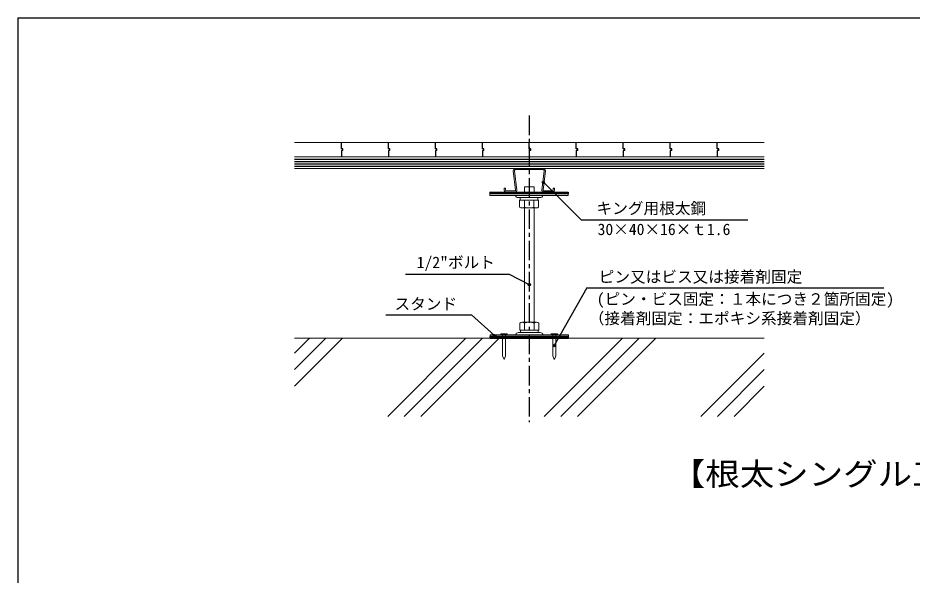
# Model space of a CAD drawing. Units: millimetres, scale not verified. Extents: x -1033 to 1029, y -737 to 700.
# Drawn here: x -1033 to 109, y -13 to 700 of the extents above; entities that cross this region are included whole.
import ezdxf
from ezdxf.enums import TextEntityAlignment as Align

# ---------------------------------------------------------------- set-up
doc = ezdxf.new("R2010")
doc.units = ezdxf.units.MM
doc.header["$LTSCALE"] = 5
doc.header["$PDMODE"] = 32
doc.header["$PDSIZE"] = 3
doc.linetypes.add('CHAIN1', pattern=[8, 5, -1, 1, -1])
for name, color, linetype in [('0-0_中心線', 4, 'CHAIN1'), ('0-2_太線１', 3, 'Continuous'), ('0-4_細線', 4, 'Continuous'), ('0-6_文字', 7, 'Continuous'), ('F-1_中線', 7, 'Continuous')]:
    doc.layers.add(name, color=color, linetype=linetype)
doc.layers.add('0-1_中線', color=7, linetype='Continuous', lineweight=18)
doc.styles.add('ＭＳ ゴシック', font='')
doc.styles.get('ＭＳ ゴシック').set_extended_font_data('MS Gothic')

msp = doc.modelspace()

# ---------------------------------------------------------------- linework, layer by layer
at = {"layer": '0-0_中心線'}
msp.add_line((-380.012, 575.119), (-380.012, 183.268), dxfattribs=at)
at = {"layer": '0-1_中線'}
for p, q in [((-680.012, 540.519), (-80.012, 540.519)), ((-680.012, 522.519), (-80.012, 522.519)), ((-680.012, 507.519), (-80.012, 507.519)), ((-400.496, 504.388), (-397.548, 479.613)), ((-398.907, 504.577), (-395.959, 479.802)), ((-397.715, 507.519), (-362.309, 507.519)), ((-397.715, 505.919), (-380.012, 505.919)), ((-362.309, 505.919), (-380.012, 505.919)), ((-361.117, 504.577), (-364.065, 479.802)), ((-359.529, 504.388), (-362.476, 479.613)), ((-412.029, 482.119), (-410.429, 482.119)), ((-412.029, 479.519), (-412.029, 482.119)), ((-410.429, 482.119), (-410.429, 479.519)), ((-374.012, 483.928), (-386.012, 483.928)), ((-386.012, 477.119), (-386.012, 483.928)), ((-374.012, 477.119), (-374.012, 483.928)), ((-349.595, 482.119), (-349.595, 479.519)), ((-347.995, 482.119), (-349.595, 482.119)), ((-347.995, 482.119), (-347.995, 479.519)), ((-430.325, 475.119), (-330.325, 475.119)), ((-409.629, 478.719), (-398.343, 478.719)), ((-409.629, 477.119), (-398.343, 477.119)), ((-394.325, 470.119), (-380.325, 470.119)), ((-391.675, 469.619), (-391.675, 467.419)), ((-391.175, 470.119), (-369.475, 470.119)), ((-366.325, 470.119), (-380.325, 470.119)), ((-368.975, 469.619), (-368.975, 467.419)), ((-350.395, 478.719), (-361.682, 478.719)), ((-361.682, 477.119), (-350.395, 477.119)), ((-330.325, 475.119), (-330.325, 472.819)), ((-392.45, 466.919), (-392.45, 457.856)), ((-368.201, 466.919), (-392.45, 466.919)), ((-391.175, 466.919), (-369.475, 466.919)), ((-370.325, 466.919), (-390.325, 466.919)), ((-371.232, 456.919), (-389.419, 456.919)), ((-386.388, 457.856), (-386.388, 466.919)), ((-386.012, 456.919), (-386.012, 310.719)), ((-374.263, 457.856), (-374.263, 466.919)), ((-374.012, 456.919), (-374.012, 310.719)), ((-368.201, 457.856), (-368.201, 466.919)), ((-392.136, 309.781), (-392.136, 300.719)), ((-389.105, 310.719), (-370.919, 310.719)), ((-386.074, 309.781), (-386.074, 300.719)), ((-373.95, 309.781), (-373.95, 300.719)), ((-367.888, 300.719), (-367.888, 309.781)), ((-394.012, 297.519), (-380.012, 297.519)), ((-394.012, 297.519), (-380.012, 297.519)), ((-392.136, 300.719), (-367.888, 300.719)), ((-391.362, 298.019), (-391.362, 300.219)), ((-369.162, 300.719), (-390.862, 300.719)), ((-369.162, 297.519), (-390.862, 297.519)), ((-390.012, 300.719), (-370.012, 300.719)), ((-366.012, 297.519), (-380.012, 297.519)), ((-366.012, 297.519), (-380.012, 297.519)), ((-368.662, 298.019), (-368.662, 300.219)), ((-680.012, 290.519), (-80.012, 290.519)), ((-660.925, 290.519), (-680.012, 271.431)), ((-618.498, 290.519), (-680.012, 229.005)), ((-639.712, 290.519), (-680.012, 250.218)), ((-460.925, 290.519), (-560.925, 190.519)), ((-439.712, 290.519), (-539.712, 190.519)), ((-418.498, 290.519), (-518.498, 190.519)), ((-430.012, 294.819), (-430.012, 292.519)), ((-330.012, 294.819), (-430.012, 294.819)), ((-430.012, 294.819), (-430.012, 292.519)), ((-330.012, 294.819), (-430.012, 294.819)), ((-430.012, 292.519), (-330.012, 292.519)), ((-430.012, 292.519), (-330.012, 292.519)), ((-416.223, 295.819), (-416.223, 294.819)), ((-414.073, 293.819), (-414.073, 267.819)), ((-410.373, 293.819), (-410.373, 267.819)), ((-260.925, 290.519), (-360.925, 190.519)), ((-352.083, 295.819), (-352.083, 294.819)), ((-349.933, 293.819), (-349.933, 267.819)), ((-346.233, 293.819), (-346.233, 267.819)), ((-239.712, 290.519), (-339.712, 190.519)), ((-330.012, 292.519), (-330.012, 294.819)), ((-330.012, 292.519), (-330.012, 294.819)), ((-218.498, 290.519), (-318.498, 190.519)), ((-412.317, 263.072), (-414.073, 267.819)), ((-412.13, 263.072), (-410.373, 267.819)), ((-348.177, 263.072), (-349.933, 267.819)), ((-347.99, 263.072), (-346.233, 267.819)), ((-80.012, 271.431), (-160.925, 190.519)), ((-80.012, 250.218), (-139.712, 190.519)), ((-80.012, 229.005), (-118.498, 190.519))]:
    msp.add_line(p, q, dxfattribs=at)
for points in [[(-330.325, 472.819), (-430.325, 472.819), (-430.325, 475.119)], [(-416.223, 295.819), (-408.223, 295.819), (-408.223, 294.819), (-412.223, 294.819), (-416.223, 294.819)], [(-352.083, 295.819), (-344.083, 295.819), (-344.083, 294.819), (-348.083, 294.819), (-352.083, 294.819)]]:
    msp.add_lwpolyline(points, dxfattribs=at)
for centre, radius, start, end in [((-397.715, 504.719), 2.8, 90, 185.86746), ((-397.715, 504.719), 1.2, 90, 185.86746), ((-362.309, 504.719), 2.8, 354.13252, 90), ((-362.309, 504.719), 1.2, 354.13252, 90), ((-398.343, 479.519), 2.4, 270, 6.78503), ((-361.682, 479.519), 2.4, 173.21495, 270), ((-409.629, 479.519), 2.4, 180, 270), ((-409.629, 479.519), 0.8, 180, 270), ((-398.343, 479.519), 0.8, 270, 6.78503), ((-394.325, 473.737), 3.619, 194.70476, 270), ((-391.175, 469.619), 0.5, 90, 180), ((-369.475, 469.619), 0.5, 0, 90), ((-366.325, 473.737), 3.619, 270, 345.29523), ((-361.682, 479.519), 0.8, 173.21495, 270), ((-350.395, 479.519), 2.4, 270, 0), ((-350.395, 479.519), 0.8, 270, 0), ((-389.419, 462.286), 5.367, 235.61575, 304.38425), ((-391.175, 467.419), 0.5, 180, 270), ((-380.325, 476.981), 20.062, 252.41205, 287.58795), ((-371.232, 462.286), 5.367, 235.61575, 304.38425), ((-369.475, 467.419), 0.5, 270, 0), ((-389.105, 305.351), 5.367, 55.61575, 124.38425), ((-380.012, 290.656), 20.062, 72.41205, 107.58795), ((-370.919, 305.351), 5.367, 55.61575, 124.38425), ((-394.012, 293.9), 3.619, 90, 165.29524), ((-394.012, 293.9), 3.619, 90, 165.29524), ((-390.862, 300.219), 0.5, 90, 180), ((-390.862, 298.019), 0.5, 180, 270), ((-369.162, 300.219), 0.5, 0, 90), ((-369.162, 298.019), 0.5, 270, 0), ((-366.012, 293.9), 3.619, 14.70477, 90), ((-366.012, 293.9), 3.619, 14.70477, 90), ((-415.073, 293.819), 1, 0, 90), ((-409.373, 293.819), 1, 90, 180), ((-350.933, 293.819), 1, 0, 90), ((-345.233, 293.819), 1, 90, 180)]:
    msp.add_arc(centre, radius, start, end, dxfattribs=at)
at = {"layer": '0-2_太線１'}
for p, q in [((-680.012, 519.519), (-80.012, 519.519)), ((-680.012, 516.519), (-80.012, 516.519)), ((-680.012, 513.519), (-80.012, 513.519)), ((-680.012, 510.519), (-80.012, 510.519)), ((-430.325, 477.119), (-430.325, 475.119)), ((-429.387, 477.119), (-430.325, 476.18)), ((-427.973, 477.119), (-429.973, 475.119)), ((-426.558, 477.119), (-428.558, 475.119)), ((-425.144, 477.119), (-427.144, 475.119)), ((-423.73, 477.119), (-425.73, 475.119)), ((-422.316, 477.119), (-424.316, 475.119)), ((-420.901, 477.119), (-422.901, 475.119)), ((-419.487, 477.119), (-421.487, 475.119)), ((-418.073, 477.119), (-420.073, 475.119)), ((-416.659, 477.119), (-418.659, 475.119)), ((-415.245, 477.119), (-417.245, 475.119)), ((-413.83, 477.119), (-415.83, 475.119)), ((-412.416, 477.119), (-414.416, 475.119)), ((-411.002, 477.119), (-413.002, 475.119)), ((-409.588, 477.119), (-411.588, 475.119)), ((-408.174, 477.119), (-410.174, 475.119)), ((-409.942, 477.119), (-398.656, 477.119)), ((-409.942, 477.119), (-398.656, 477.119)), ((-406.759, 477.119), (-408.759, 475.119)), ((-405.345, 477.119), (-407.345, 475.119)), ((-403.931, 477.119), (-405.931, 475.119)), ((-402.517, 477.119), (-404.517, 475.119)), ((-401.102, 477.119), (-403.102, 475.119)), ((-399.688, 477.119), (-401.688, 475.119)), ((-398.274, 477.119), (-400.274, 475.119)), ((-396.86, 477.119), (-398.86, 475.119)), ((-395.446, 477.119), (-397.446, 475.119)), ((-394.031, 477.119), (-396.031, 475.119)), ((-392.617, 477.119), (-394.617, 475.119)), ((-391.203, 477.119), (-393.203, 475.119)), ((-389.789, 477.119), (-391.789, 475.119)), ((-388.375, 477.119), (-390.375, 475.119)), ((-386.96, 477.119), (-388.96, 475.119)), ((-385.546, 477.119), (-387.546, 475.119)), ((-384.132, 477.119), (-386.132, 475.119)), ((-382.718, 477.119), (-384.718, 475.119)), ((-381.303, 477.119), (-383.303, 475.119)), ((-379.889, 477.119), (-381.889, 475.119)), ((-378.475, 477.119), (-380.475, 475.119)), ((-377.061, 477.119), (-379.061, 475.119)), ((-375.647, 477.119), (-377.647, 475.119)), ((-374.232, 477.119), (-376.232, 475.119)), ((-372.818, 477.119), (-374.818, 475.119)), ((-371.404, 477.119), (-373.404, 475.119)), ((-369.99, 477.119), (-371.99, 475.119)), ((-368.576, 477.119), (-370.576, 475.119)), ((-367.161, 477.119), (-369.161, 475.119)), ((-365.747, 477.119), (-367.747, 475.119)), ((-364.333, 477.119), (-366.333, 475.119)), ((-362.919, 477.119), (-364.919, 475.119)), ((-361.504, 477.119), (-363.504, 475.119)), ((-360.09, 477.119), (-362.09, 475.119)), ((-350.709, 477.119), (-361.995, 477.119)), ((-358.676, 477.119), (-360.676, 475.119)), ((-357.262, 477.119), (-359.262, 475.119)), ((-355.848, 477.119), (-357.848, 475.119)), ((-354.433, 477.119), (-356.433, 475.119)), ((-353.019, 477.119), (-355.019, 475.119)), ((-351.605, 477.119), (-353.605, 475.119)), ((-350.191, 477.119), (-352.191, 475.119)), ((-348.777, 477.119), (-350.777, 475.119)), ((-347.362, 477.119), (-349.362, 475.119)), ((-345.948, 477.119), (-347.948, 475.119)), ((-344.534, 477.119), (-346.534, 475.119)), ((-343.12, 477.119), (-345.12, 475.119)), ((-341.705, 477.119), (-343.705, 475.119)), ((-340.291, 477.119), (-342.291, 475.119)), ((-338.877, 477.119), (-340.877, 475.119)), ((-337.463, 477.119), (-339.463, 475.119)), ((-336.049, 477.119), (-338.049, 475.119)), ((-334.634, 477.119), (-336.634, 475.119)), ((-333.22, 477.119), (-335.22, 475.119)), ((-331.806, 477.119), (-333.806, 475.119)), ((-330.392, 477.119), (-332.392, 475.119)), ((-330.325, 475.771), (-330.978, 475.119)), ((-430.012, 290.519), (-430.012, 292.519)), ((-430.012, 290.519), (-430.012, 292.519)), ((-330.012, 292.519), (-430.012, 292.519)), ((-429.073, 290.519), (-430.012, 291.457)), ((-429.073, 290.519), (-430.012, 291.457)), ((-430.012, 290.519), (-330.012, 290.519)), ((-430.012, 290.519), (-330.012, 290.519)), ((-427.659, 290.519), (-429.659, 292.519)), ((-427.659, 290.519), (-429.659, 292.519)), ((-426.245, 290.519), (-428.245, 292.519)), ((-426.245, 290.519), (-428.245, 292.519)), ((-424.831, 290.519), (-426.831, 292.519)), ((-424.831, 290.519), (-426.831, 292.519)), ((-423.417, 290.519), (-425.417, 292.519)), ((-423.417, 290.519), (-425.417, 292.519)), ((-422.002, 290.519), (-424.002, 292.519)), ((-422.002, 290.519), (-424.002, 292.519)), ((-420.588, 290.519), (-422.588, 292.519)), ((-420.588, 290.519), (-422.588, 292.519)), ((-419.174, 290.519), (-421.174, 292.519)), ((-419.174, 290.519), (-421.174, 292.519)), ((-417.76, 290.519), (-419.76, 292.519)), ((-417.76, 290.519), (-419.76, 292.519)), ((-416.345, 290.519), (-418.345, 292.519)), ((-416.345, 290.519), (-418.345, 292.519)), ((-414.931, 290.519), (-416.931, 292.519)), ((-414.931, 290.519), (-416.931, 292.519)), ((-413.517, 290.519), (-415.517, 292.519)), ((-413.517, 290.519), (-415.517, 292.519)), ((-412.103, 290.519), (-414.103, 292.519)), ((-412.103, 290.519), (-414.103, 292.519)), ((-410.689, 290.519), (-412.689, 292.519)), ((-410.689, 290.519), (-412.689, 292.519)), ((-409.274, 290.519), (-411.274, 292.519)), ((-409.274, 290.519), (-411.274, 292.519)), ((-407.86, 290.519), (-409.86, 292.519)), ((-407.86, 290.519), (-409.86, 292.519)), ((-409.629, 290.519), (-398.342, 290.519)), ((-409.629, 290.519), (-398.342, 290.519)), ((-409.629, 290.519), (-398.342, 290.519)), ((-409.629, 290.519), (-398.342, 290.519)), ((-406.446, 290.519), (-408.446, 292.519)), ((-406.446, 290.519), (-408.446, 292.519)), ((-405.032, 290.519), (-407.032, 292.519)), ((-405.032, 290.519), (-407.032, 292.519)), ((-403.618, 290.519), (-405.618, 292.519)), ((-403.618, 290.519), (-405.618, 292.519)), ((-402.203, 290.519), (-404.203, 292.519)), ((-402.203, 290.519), (-404.203, 292.519)), ((-400.789, 290.519), (-402.789, 292.519)), ((-400.789, 290.519), (-402.789, 292.519)), ((-399.375, 290.519), (-401.375, 292.519)), ((-399.375, 290.519), (-401.375, 292.519)), ((-397.961, 290.519), (-399.961, 292.519)), ((-397.961, 290.519), (-399.961, 292.519)), ((-396.546, 290.519), (-398.546, 292.519)), ((-396.546, 290.519), (-398.546, 292.519)), ((-395.132, 290.519), (-397.132, 292.519)), ((-395.132, 290.519), (-397.132, 292.519)), ((-393.718, 290.519), (-395.718, 292.519)), ((-393.718, 290.519), (-395.718, 292.519)), ((-392.304, 290.519), (-394.304, 292.519)), ((-392.304, 290.519), (-394.304, 292.519)), ((-390.89, 290.519), (-392.89, 292.519)), ((-390.89, 290.519), (-392.89, 292.519)), ((-389.475, 290.519), (-391.475, 292.519)), ((-389.475, 290.519), (-391.475, 292.519)), ((-388.061, 290.519), (-390.061, 292.519)), ((-388.061, 290.519), (-390.061, 292.519)), ((-386.647, 290.519), (-388.647, 292.519)), ((-386.647, 290.519), (-388.647, 292.519)), ((-385.233, 290.519), (-387.233, 292.519)), ((-385.233, 290.519), (-387.233, 292.519)), ((-383.819, 290.519), (-385.819, 292.519)), ((-383.819, 290.519), (-385.819, 292.519)), ((-382.404, 290.519), (-384.404, 292.519)), ((-382.404, 290.519), (-384.404, 292.519)), ((-380.99, 290.519), (-382.99, 292.519)), ((-380.99, 290.519), (-382.99, 292.519)), ((-379.576, 290.519), (-381.576, 292.519)), ((-379.576, 290.519), (-381.576, 292.519)), ((-378.162, 290.519), (-380.162, 292.519)), ((-378.162, 290.519), (-380.162, 292.519)), ((-376.747, 290.519), (-378.747, 292.519)), ((-376.747, 290.519), (-378.747, 292.519)), ((-375.333, 290.519), (-377.333, 292.519)), ((-375.333, 290.519), (-377.333, 292.519)), ((-373.919, 290.519), (-375.919, 292.519)), ((-373.919, 290.519), (-375.919, 292.519)), ((-372.505, 290.519), (-374.505, 292.519)), ((-372.505, 290.519), (-374.505, 292.519)), ((-371.091, 290.519), (-373.091, 292.519)), ((-371.091, 290.519), (-373.091, 292.519)), ((-369.676, 290.519), (-371.676, 292.519)), ((-369.676, 290.519), (-371.676, 292.519)), ((-368.262, 290.519), (-370.262, 292.519)), ((-368.262, 290.519), (-370.262, 292.519)), ((-366.848, 290.519), (-368.848, 292.519)), ((-366.848, 290.519), (-368.848, 292.519)), ((-365.434, 290.519), (-367.434, 292.519)), ((-365.434, 290.519), (-367.434, 292.519)), ((-364.02, 290.519), (-366.02, 292.519)), ((-364.02, 290.519), (-366.02, 292.519)), ((-362.605, 290.519), (-364.605, 292.519)), ((-362.605, 290.519), (-364.605, 292.519)), ((-361.191, 290.519), (-363.191, 292.519)), ((-361.191, 290.519), (-363.191, 292.519)), ((-359.777, 290.519), (-361.777, 292.519)), ((-359.777, 290.519), (-361.777, 292.519)), ((-350.395, 290.519), (-361.682, 290.519)), ((-350.395, 290.519), (-361.682, 290.519)), ((-358.363, 290.519), (-360.363, 292.519)), ((-358.363, 290.519), (-360.363, 292.519)), ((-356.948, 290.519), (-358.948, 292.519)), ((-356.948, 290.519), (-358.948, 292.519)), ((-355.534, 290.519), (-357.534, 292.519)), ((-355.534, 290.519), (-357.534, 292.519)), ((-354.12, 290.519), (-356.12, 292.519)), ((-354.12, 290.519), (-356.12, 292.519)), ((-352.706, 290.519), (-354.706, 292.519)), ((-352.706, 290.519), (-354.706, 292.519)), ((-351.292, 290.519), (-353.292, 292.519)), ((-351.292, 290.519), (-353.292, 292.519)), ((-349.877, 290.519), (-351.877, 292.519)), ((-349.877, 290.519), (-351.877, 292.519)), ((-348.463, 290.519), (-350.463, 292.519)), ((-348.463, 290.519), (-350.463, 292.519)), ((-347.049, 290.519), (-349.049, 292.519)), ((-347.049, 290.519), (-349.049, 292.519)), ((-345.635, 290.519), (-347.635, 292.519)), ((-345.635, 290.519), (-347.635, 292.519)), ((-344.221, 290.519), (-346.221, 292.519)), ((-344.221, 290.519), (-346.221, 292.519)), ((-342.806, 290.519), (-344.806, 292.519)), ((-342.806, 290.519), (-344.806, 292.519)), ((-341.392, 290.519), (-343.392, 292.519)), ((-341.392, 290.519), (-343.392, 292.519)), ((-339.978, 290.519), (-341.978, 292.519)), ((-339.978, 290.519), (-341.978, 292.519)), ((-338.564, 290.519), (-340.564, 292.519)), ((-338.564, 290.519), (-340.564, 292.519)), ((-337.15, 290.519), (-339.15, 292.519)), ((-337.15, 290.519), (-339.15, 292.519)), ((-335.735, 290.519), (-337.735, 292.519)), ((-335.735, 290.519), (-337.735, 292.519)), ((-334.321, 290.519), (-336.321, 292.519)), ((-334.321, 290.519), (-336.321, 292.519)), ((-332.907, 290.519), (-334.907, 292.519)), ((-332.907, 290.519), (-334.907, 292.519)), ((-331.493, 290.519), (-333.493, 292.519)), ((-331.493, 290.519), (-333.493, 292.519)), ((-330.078, 290.519), (-332.078, 292.519)), ((-330.078, 290.519), (-332.078, 292.519)), ((-330.012, 291.867), (-330.664, 292.519)), ((-330.012, 291.867), (-330.664, 292.519)), ((-330.012, 290.519), (-330.012, 292.519)), ((-330.012, 290.519), (-330.012, 292.519))]:
    msp.add_line(p, q, dxfattribs=at)
for points in [[(-430.325, 477.119), (-330.325, 477.119), (-330.325, 475.119)], [(-350.709, 477.119), (-361.995, 477.119), (-350.709, 477.119)], [(-361.682, 290.519), (-350.395, 290.519), (-361.682, 290.519)], [(-361.682, 290.519), (-350.395, 290.519), (-361.682, 290.519)]]:
    msp.add_lwpolyline(points, dxfattribs=at)
at = {"layer": '0-4_細線'}
for points in [[(-618.012, 530.519), (-618.012, 532.519), (-620.012, 532.519), (-620.012, 540.519)], [(-558.012, 530.519), (-558.012, 532.519), (-560.012, 532.519), (-560.012, 540.519)], [(-498.012, 530.519), (-498.012, 532.519), (-500.012, 532.519), (-500.012, 540.519)], [(-438.012, 530.519), (-438.012, 532.519), (-440.012, 532.519), (-440.012, 540.519)], [(-378.012, 530.519), (-378.012, 532.519), (-380.012, 532.519), (-380.012, 540.519)], [(-318.012, 530.519), (-318.012, 532.519), (-320.012, 532.519), (-320.012, 540.519)], [(-258.012, 530.519), (-258.012, 532.519), (-260.012, 532.519), (-260.012, 540.519)], [(-198.012, 530.519), (-198.012, 532.519), (-200.012, 532.519), (-200.012, 540.519)], [(-138.012, 530.519), (-138.012, 532.519), (-140.012, 532.519), (-140.012, 540.519)], [(-618.012, 530.519), (-620.012, 530.519), (-620.012, 522.519)], [(-558.012, 530.519), (-560.012, 530.519), (-560.012, 522.519)], [(-498.012, 530.519), (-500.012, 530.519), (-500.012, 522.519)], [(-438.012, 530.519), (-440.012, 530.519), (-440.012, 522.519)], [(-378.012, 530.519), (-380.012, 530.519), (-380.012, 522.519)], [(-318.012, 530.519), (-320.012, 530.519), (-320.012, 522.519)], [(-258.012, 530.519), (-260.012, 530.519), (-260.012, 522.519)], [(-198.012, 530.519), (-200.012, 530.519), (-200.012, 522.519)], [(-138.012, 530.519), (-140.012, 530.519), (-140.012, 522.519)]]:
    msp.add_lwpolyline(points, dxfattribs=at)
at = {"layer": '0-6_文字'}
for p, q in [((-362.056, 489.916), (-313.857, 441.717)), ((-313.857, 441.717), (-101.002, 441.717)), ((-538.057, 372.188), (-405.907, 372.188)), ((-405.907, 372.188), (-380.012, 358.875)), ((-306.686, 354.886), (-348.083, 280.888)), ((-306.686, 354.886), (72.731, 354.886))]:
    msp.add_line(p, q, dxfattribs=at)
msp.add_lwpolyline([(-563.38, 320.294), (-453.708, 320.294), (-424.484, 293.669)], dxfattribs=at)
for p in [(-362.056, 489.916), (-380.012, 358.875), (-424.484, 293.669), (-348.083, 280.888)]:
    msp.add_point(p, dxfattribs=at)
at = {"layer": 'F-1_中線'}
for q in [(1029.276, 699.989), (-1033.224, -725.011)]:
    msp.add_line((-1033.224, 699.989), q, dxfattribs=at)

# ---------------------------------------------------------------- texts
at = {"layer": '0-6_文字', "style": 'ＭＳ ゴシック'}
for s, p in [('キング用根太鋼', (-294.205, 444.819)), ('30×40×16×ｔ1.6', (-292.815, 417.903)), ('1/2"ボルト', (-523.859, 375.66)), ('ピン又はビス又は接着剤固定', (-291.397, 357.195)), ('スタンド', (-552.241, 322.494)), ('(ピン・ビス固定：１本につき２箇所固定)', (-293.912, 328.792)), ('（接着剤固定：エポキシ系接着剤固定）', (-304.102, 304.148))]:
    msp.add_text(s, height=14.66, dxfattribs=at).set_placement(p, align=Align.BOTTOM_LEFT)
at = {"layer": '0-6_文字', "style": 'ＭＳ ゴシック', "width": 1.1}
msp.add_text('【根太シングル工法】', height=29.33, dxfattribs=at).set_placement((-199.253, 93.356), align=Align.BOTTOM_LEFT)

doc.saveas('drawing.dxf')
